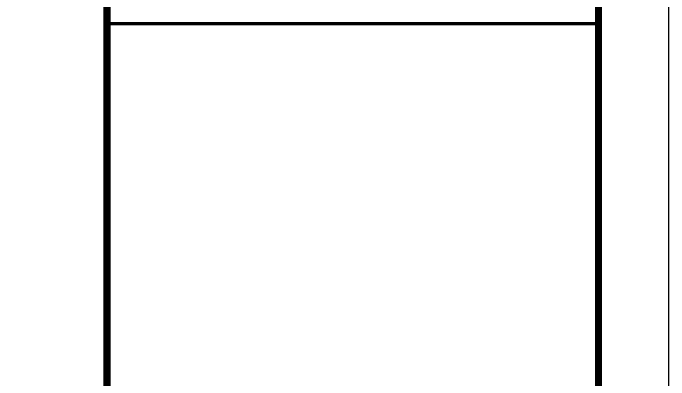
# Model space of a CAD drawing. Extents: x -307088 to 5640332, y -3541089 to -2181377.
# Drawn here: x 5544540 to 5553876, y -3190346 to -3185122 of the extents above; entities that cross this region are included whole.
import ezdxf

# ---------------------------------------------------------------- set-up
doc = ezdxf.new("R2010")
doc.units = 0
doc.header["$LTSCALE"] = 100
doc.header["$MEASUREMENT"] = 0
doc.layers.get('0').update_dxf_attribs({"linetype": 'CONTINUOUS'})
doc.layers.add('PUB_TITLE', color=4, linetype='CONTINUOUS')

# ---------------------------------------------------------------- blocks, each defined once
blk = doc.blocks.new('A$C7C132CDA')
at = {"layer": 'PUB_TITLE', "const_width": 50}
blk.add_lwpolyline([(7025, 25), (7025, 10242.6), (25, 10242.6), (25, 25)], close=True, dxfattribs=at)
blk = doc.blocks.new('A$C24767006')
at = {"layer": 'PUB_TITLE', "const_width": 150, "elevation": 1874}
blk.add_lwpolyline([(75, 60038), (75, 37)], dxfattribs=at)
at = {"xscale": 1.5, "yscale": 1.5, "zscale": 1.5}
blk.add_blockref('A$C7C132CDA', (37, 29400, 1874), dxfattribs=at)

msp = doc.modelspace()

# ---------------------------------------------------------------- linework, layer by layer
at = {"layer": 'PUB_TITLE'}
msp.add_lwpolyline([(5479576.3, -3216089.1), (5553876.3, -3216089.1), (5553876.3, -3174089.1), (5479576.3, -3174089.1)], close=True, dxfattribs=at)
at = {"layer": 'PUB_TITLE', "const_width": 100}
msp.add_lwpolyline([(5482076.3, -3215089.1), (5552876.3, -3215089.1), (5552876.3, -3175089.1), (5482076.3, -3175089.1)], close=True, dxfattribs=at)

# ---------------------------------------------------------------- block references
at = {"xscale": 0.6666666666666666, "yscale": 0.6666666666666666, "zscale": 0.6666666666666666}
msp.add_blockref('A$C24767006', (5545826.3, -3215114.1, -1249), dxfattribs=at)

doc.saveas('drawing.dxf')
